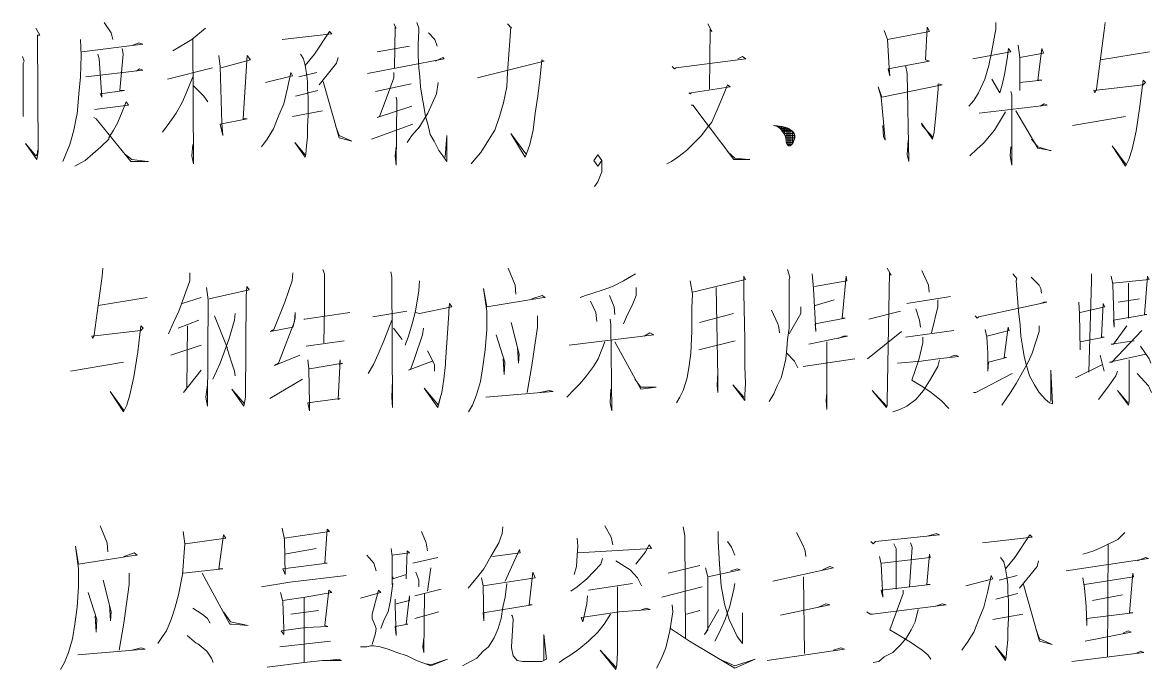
# Model space of a CAD drawing. Header units: millimetres. Extents: x 0 to 586, y 0 to 414.
# Drawn here: x 264.24 to 299.12, y 209.46 to 229.44 of the extents above; entities that cross this region are included whole.
import ezdxf

# ---------------------------------------------------------------- set-up
doc = ezdxf.new("R2010")
doc.units = ezdxf.units.MM

msp = doc.modelspace()

# ---------------------------------------------------------------- linework, layer by layer
at = {"color": 0, "lineweight": 0}
for points in [[(264.650361, 229.270278), (264.773833, 229.058611), (264.69975, 229.058611), (264.724444, 225.460278), (264.69975, 225.322694), (264.675056, 225.216861), (264.332861, 225.703694), (264.650361, 225.322694), (264.69975, 225.389722), (264.69975, 225.495556)], [(266.756444, 229.443139), (266.975167, 229.129167), (267.024556, 228.921028)], [(269.885583, 229.270278), (269.469306, 228.921028), (269.053028, 228.674083), (268.883694, 228.56825)], [(275.706417, 229.407861), (275.776972, 229.270278), (275.752278, 229.302028), (275.727583, 228.046139)], [(276.4155, 229.443139), (276.486056, 229.270278), (276.486056, 229.199722), (276.461361, 228.779917), (276.461361, 228.430667), (276.486056, 228.046139), (276.51075, 227.767444), (276.535444, 227.453472), (276.584833, 227.135972), (276.634222, 226.857278), (276.683611, 226.543306), (276.757694, 226.299889), (276.82825, 225.985917), (276.951722, 225.77425), (277.099889, 225.495556), (277.219833, 225.322694), (277.343306, 225.146306), (277.343306, 225.950639), (277.293917, 225.287417)], [(279.227139, 229.407861), (279.347083, 229.270278), (279.322389, 229.302028), (279.276528, 228.603528), (279.227139, 227.905028), (279.202444, 227.453472), (279.103667, 226.963111), (278.980194, 226.543306), (278.835556, 226.1235), (278.638, 225.809528), (278.394583, 225.425), (278.246417, 225.252139), (278.101778, 225.07575)], [(285.411333, 229.407861), (285.534806, 229.164444), (285.485417, 229.235), (285.460722, 227.382917)], [(290.865278, 229.199722), (290.964056, 228.921028), (291.013444, 228.046139), (291.038139, 227.802722), (290.98875, 228.010861), (292.25875, 228.254278), (292.138806, 228.289556), (292.188194, 229.302028), (292.25875, 229.164444), (290.964056, 228.921028)], [(294.315444, 229.443139), (294.315444, 229.235), (294.191972, 228.56825), (294.093194, 228.116694), (293.97325, 227.696889), (293.775694, 227.277083), (293.631056, 227.033667), (293.482889, 226.857278)], [(297.688, 229.443139), (297.663306, 229.199722), (297.419889, 227.382917), (297.3705, 227.277083), (297.345806, 227.347639), (298.86275, 227.5205), (298.936833, 227.591056), (298.86275, 227.661611), (298.763972, 226.857278), (298.644028, 226.088222), (298.520556, 225.530833), (298.421778, 225.216861), (298.323, 225.005194), (297.91025, 225.636667), (298.347694, 225.040472)], [(266.022667, 228.921028), (266.043833, 228.430667), (266.022667, 227.767444), (265.973278, 227.241806), (265.923889, 226.613861), (265.899194, 226.543306), (265.825111, 226.1235), (265.701639, 225.671944), (265.557, 225.322694), (265.482917, 225.146306)], [(269.494, 228.921028), (269.518694, 225.07575), (269.469306, 225.322694), (269.494, 225.671944)], [(272.25625, 228.921028), (273.797889, 229.093889), (273.723806, 229.164444), (273.258139, 228.465944), (272.965333, 228.116694)], [(276.782389, 229.129167), (276.976417, 228.921028), (277.0505, 228.709361)], [(266.068528, 228.5365), (267.952361, 228.779917), (267.832417, 228.815194), (267.659556, 228.744639)], [(266.558889, 228.465944), (266.608278, 228.324833), (266.682361, 227.135972), (266.632972, 227.241806), (267.391444, 227.347639), (267.243278, 227.347639), (267.342056, 228.465944), (267.317361, 228.638806)], [(275.191361, 228.5365), (276.19325, 228.709361)], [(293.606361, 228.324833), (294.777583, 228.5365), (294.707028, 228.638806), (294.657639, 228.324833), (294.583556, 227.838), (294.509472, 227.5205), (294.460083, 227.347639), (294.435389, 227.277083), (294.191972, 227.696889)], [(294.999833, 228.744639), (295.049222, 228.360111), (295.049222, 227.347639), (295.049222, 227.591056), (295.733611, 227.661611), (295.610139, 227.661611), (295.733611, 228.638806), (295.783, 228.501222), (295.049222, 228.360111)], [(299.056778, 228.5365), (297.543361, 228.289556)], [(264.237611, 228.395389), (264.283472, 228.254278), (264.258778, 228.18725), (264.258778, 226.543306), (264.258778, 226.684417), (264.258778, 227.104222)], [(270.301861, 228.430667), (270.347722, 228.081417), (270.397111, 226.335167), (270.421806, 225.950639), (270.347722, 226.299889), (271.180278, 226.47275), (271.056806, 226.47275), (271.180278, 228.430667), (271.279056, 228.289556), (270.372417, 228.046139)], [(272.820694, 228.465944), (272.915944, 228.324833), (272.965333, 228.116694), (273.014722, 227.86975), (273.039417, 227.626333), (273.039417, 227.382917), (273.064111, 227.135972), (273.064111, 227.104222), (273.064111, 226.892556), (273.064111, 226.578583), (273.039417, 226.229333), (273.039417, 225.915361), (273.014722, 225.636667), (272.990028, 225.389722), (272.965333, 225.287417), (272.647833, 225.738972), (272.965333, 225.354444)], [(273.991917, 228.360111), (273.942528, 228.18725), (273.406306, 227.5205)], [(274.898556, 227.86975), (277.269222, 228.324833), (277.219833, 228.360111), (277.001111, 228.254278)], [(278.295806, 227.732167), (280.3525, 228.254278), (280.278417, 228.289556), (280.229028, 227.767444), (280.154944, 227.17125), (280.080861, 226.649139), (280.010306, 226.1235), (279.911528, 225.671944), (279.81275, 225.389722), (279.763361, 225.287417), (279.322389, 226.021194), (279.788056, 225.389722)], [(284.314194, 228.081417), (284.38475, 228.010861), (284.434139, 228.046139), (286.586083, 228.324833), (286.487306, 228.395389), (286.342667, 228.324833)], [(266.192, 227.767444), (267.952361, 227.975583), (267.853583, 228.010861), (267.758333, 227.940306)], [(270.104306, 228.046139), (268.710833, 227.696889)], [(271.744722, 227.591056), (272.57375, 227.802722), (272.524361, 227.905028), (272.429111, 227.418194), (272.305639, 226.927833), (272.157472, 226.578583), (271.988139, 226.158778), (271.790583, 225.844806), (271.62125, 225.601389)], [(272.771306, 227.767444), (273.332222, 227.905028)], [(275.706417, 227.905028), (275.706417, 227.732167), (275.508861, 227.17125), (275.265444, 226.543306), (275.191361, 226.508028), (276.267333, 226.857278)], [(291.524972, 228.116694), (291.574361, 227.86975), (291.62375, 225.146306), (291.574361, 225.354444), (291.599056, 225.809528)], [(269.494, 227.767444), (269.345833, 227.382917), (269.1765, 226.998389), (268.978944, 226.649139), (268.784917, 226.370444), (268.562667, 226.056472)], [(269.518694, 227.48875), (269.836194, 227.17125), (269.959667, 226.998389)], [(273.529778, 227.626333), (274.016611, 225.880083), (274.408194, 225.77425), (274.016611, 225.950639), (273.921361, 226.229333)], [(276.242639, 227.555778), (275.141972, 227.312361)], [(277.075194, 227.591056), (277.025806, 227.241806), (276.757694, 226.649139), (276.486056, 226.194056), (276.51075, 226.229333), (276.267333, 225.950639), (276.119167, 225.738972)], [(284.825722, 227.277083), (284.875111, 227.241806), (284.899806, 227.277083), (286.09925, 227.453472), (286.025167, 227.5205), (285.901694, 227.206528), (285.732361, 226.822), (285.633583, 226.578583), (285.534806, 226.370444), (285.390167, 226.194056), (285.217306, 225.950639), (284.998583, 225.738972), (284.751639, 225.495556), (284.483528, 225.287417), (284.2895, 225.146306), (284.141333, 225.07575)], [(290.815889, 226.264611), (290.840583, 225.915361), (290.889972, 225.809528), (290.770028, 227.135972), (290.67125, 227.453472), (290.791194, 227.135972), (292.650333, 227.5205), (292.530389, 227.555778), (292.530389, 227.382917), (292.456306, 226.578583), (292.406917, 226.056472), (292.357528, 225.844806), (292.015333, 226.335167), (292.040028, 226.264611), (292.357528, 225.915361)], [(273.356917, 227.347639), (272.672528, 227.17125)], [(275.776972, 227.135972), (275.801667, 227.033667), (275.776972, 225.040472), (275.752278, 225.322694), (275.776972, 225.601389)], [(294.777583, 227.312361), (294.802278, 227.206528), (294.802278, 227.104222), (294.802278, 225.040472), (294.752889, 225.322694), (294.777583, 225.601389)], [(266.460111, 226.754972), (267.511389, 226.892556), (267.440833, 226.998389), (267.317361, 226.684417), (267.169194, 226.335167), (267.04925, 226.1235), (266.901083, 225.880083), (266.901083, 225.844806), (266.657667, 225.601389), (266.410722, 225.389722), (266.167306, 225.181583), (265.849806, 225.005194)], [(284.899806, 226.892556), (284.949194, 226.892556), (286.219194, 225.216861), (286.709556, 225.216861), (286.684861, 225.216861), (286.243889, 225.252139), (286.025167, 225.460278)], [(293.800389, 226.649139), (295.902944, 226.892556), (295.804167, 226.927833), (295.684222, 226.857278)], [(266.435417, 226.508028), (266.5095, 226.47275), (267.585472, 225.146306), (268.125222, 225.146306), (268.100528, 225.146306), (267.610167, 225.216861), (267.391444, 225.389722)], [(272.57375, 226.543306), (273.505083, 226.719694)], [(294.60825, 226.684417), (294.266056, 226.1235), (293.948556, 225.738972), (293.923861, 225.703694), (293.726306, 225.530833), (293.507583, 225.322694)], [(294.92575, 226.719694), (295.610139, 225.566111), (296.026417, 225.495556), (295.977028, 225.495556), (295.610139, 225.601389), (295.416111, 225.844806)], [(296.686111, 226.264611), (298.323, 226.543306)], [(275.0185, 225.844806), (276.292028, 226.299889)], [(287.468028, 226.264611), (287.711444, 226.229333), (287.859611, 226.194056), (287.930167, 226.158778), (287.979556, 226.1235), (288.028944, 226.088222), (288.078333, 226.021194), (288.103028, 225.950639), (288.103028, 225.880083), (288.053639, 225.738972), (288.00425, 225.671944), (287.954861, 225.636667), (287.905472, 225.636667), (287.859611, 225.671944), (287.834917, 225.738972), (287.834917, 225.809528), (287.810222, 225.915361), (287.760833, 226.021194), (287.662056, 226.158778), (287.563278, 226.229333), (287.443333, 226.264611)], [(287.563278, 226.229333), (287.68675, 226.229333)], [(287.637361, 226.194056), (287.637361, 226.229333)], [(287.834917, 226.194056), (287.637361, 226.194056)], [(287.662056, 226.158778), (287.930167, 226.158778)], [(287.68675, 226.229333), (287.68675, 226.1235)], [(287.979556, 226.1235), (287.68675, 226.1235)], [(287.736139, 226.056472), (287.736139, 226.194056)], [(287.736139, 226.088222), (288.00425, 226.088222)], [(287.785528, 226.194056), (287.785528, 225.985917)], [(287.834917, 225.738972), (287.834917, 226.194056)], [(287.884306, 226.158778), (287.884306, 225.671944)], [(287.930167, 225.636667), (287.930167, 226.158778)], [(287.979556, 226.1235), (287.979556, 225.671944)], [(288.028944, 225.703694), (288.028944, 226.088222)], [(288.078333, 226.021194), (287.760833, 226.021194)], [(287.810222, 225.950639), (288.103028, 225.950639)], [(288.103028, 225.880083), (287.834917, 225.880083)], [(287.834917, 225.809528), (288.078333, 225.809528)], [(288.053639, 225.738972), (287.834917, 225.738972)], [(288.078333, 226.021194), (288.078333, 225.809528)], [(281.915306, 224.37725), (282.014083, 224.518361), (282.137556, 224.832333), (282.137556, 225.181583), (282.014083, 225.354444), (281.890611, 225.181583), (282.014083, 225.005194), (282.137556, 225.181583)], [(287.859611, 225.671944), (288.00425, 225.671944)], [(266.721167, 221.851361), (266.696472, 221.607944), (266.453056, 219.791139), (266.403667, 219.685306), (266.378972, 219.755861), (267.895917, 219.928722), (267.966472, 219.999278), (267.895917, 220.069833), (267.797139, 219.2655), (267.673667, 218.496444), (267.553722, 217.939056), (267.454944, 217.625083), (267.356167, 217.416944), (266.939889, 218.044889), (267.380861, 217.448694)], [(269.409333, 221.713778), (269.409333, 221.466833), (269.067139, 220.524917), (268.897806, 220.175667), (268.749639, 219.826417)], [(272.587861, 221.713778), (272.566694, 221.466833), (272.344444, 220.803611), (272.00225, 219.964), (271.903472, 219.896972), (272.587861, 220.034556), (272.661944, 220.31325), (272.661944, 220.489639), (272.63725, 220.210944), (272.199806, 219.057361), (272.150417, 218.91625), (272.026944, 218.849222), (272.810111, 219.163194)], [(273.519194, 221.816083), (273.568583, 221.6785), (273.568583, 220.63075), (273.543889, 219.547722)], [(275.62175, 221.745528), (275.646444, 221.572667), (275.671139, 217.554528), (275.646444, 217.8685), (275.671139, 218.394139)], [(279.24125, 221.851361), (279.459972, 221.32925), (279.484667, 221.047028)], [(283.17825, 221.6785), (282.811361, 221.466833), (282.469167, 221.293972), (282.176361, 221.188139), (281.858861, 221.082306), (281.636611, 221.01175), (281.467278, 220.944722)], [(284.938611, 221.117583), (286.5755, 221.502111), (286.529639, 221.607944), (286.529639, 221.082306), (286.554333, 219.650028), (286.554333, 218.91625), (286.554333, 218.813944), (286.5755, 218.288306), (286.554333, 217.939056), (286.554333, 217.766194), (286.187444, 218.253028), (286.529639, 217.8685)], [(287.873722, 221.816083), (287.947806, 221.572667), (287.923111, 221.502111), (287.923111, 220.489639), (287.923111, 219.999278), (287.873722, 219.650028), (287.849028, 219.371333), (287.824333, 219.057361), (287.75025, 218.743389), (287.676167, 218.464694), (287.556222, 218.21775), (287.457444, 217.974333), (287.309278, 217.730917)], [(288.632194, 221.6785), (288.681583, 221.223417), (288.752139, 219.896972), (288.727444, 220.140389), (289.658778, 220.31325), (289.56, 220.31325), (289.683472, 221.607944), (289.708167, 221.466833), (288.706278, 221.293972)], [(290.953472, 221.851361), (291.076944, 221.643222), (291.027556, 221.713778), (290.978167, 218.880972), (290.953472, 217.730917), (290.953472, 217.625083), (290.928778, 217.554528), (290.491333, 218.080167), (290.928778, 217.589806)], [(292.029444, 221.780806), (292.227, 221.32925), (292.251694, 221.117583)], [(294.841083, 221.6785), (294.964556, 221.537389), (294.939861, 221.466833), (295.013944, 220.524917), (295.063333, 220.105111), (295.088028, 219.755861), (295.137417, 219.441889), (295.183278, 219.127917), (295.257361, 218.849222), (295.356139, 218.531722), (295.504306, 218.253028), (295.648944, 218.009611), (295.8465, 217.797944), (295.966444, 217.695639), (296.065222, 217.660361), (296.015833, 218.708111), (296.015833, 217.730917)], [(295.405528, 221.572667), (295.648944, 221.32925), (295.698333, 221.223417), (295.723028, 221.082306)], [(297.264667, 221.6785), (297.264667, 221.466833), (297.190583, 218.637556)], [(297.874972, 221.607944), (297.924361, 221.361), (297.97375, 220.034556), (297.949056, 220.246222), (298.975639, 220.419083), (298.901556, 220.419083), (299.000333, 221.607944), (299.049722, 221.502111), (297.924361, 221.396278)], [(269.924389, 221.258694), (269.973778, 220.874167), (269.949083, 217.589806), (269.899694, 217.8685), (269.949083, 218.253028)], [(269.998472, 220.909444), (271.243778, 221.188139), (271.169694, 221.293972), (271.148528, 220.98), (271.123833, 217.8685), (271.099139, 217.695639), (271.074444, 217.589806), (270.707556, 218.115444), (271.099139, 217.660361)], [(276.503694, 221.466833), (276.479, 221.152861), (276.380222, 220.524917), (276.281444, 220.140389), (276.1615, 219.755861), (276.062722, 219.477167)], [(279.975028, 220.909444), (280.292528, 221.01175), (280.391306, 220.944722), (280.341917, 220.944722), (278.581556, 220.6625), (278.482778, 221.223417), (278.581556, 220.524917), (278.581556, 219.964), (278.532167, 219.336056), (278.458083, 218.813944), (278.384, 218.358861), (278.264056, 217.939056), (278.140583, 217.625083), (278.017111, 217.416944)], [(283.202944, 221.258694), (283.202944, 221.01175), (283.079472, 220.697778), (282.934833, 220.419083), (282.811361, 220.140389)], [(284.864528, 221.466833), (284.938611, 221.047028), (284.913917, 220.63075), (284.913917, 219.896972), (284.889222, 219.230222), (284.839833, 218.849222), (284.769278, 218.464694), (284.645806, 218.080167), (284.547028, 217.8685), (284.44825, 217.695639)], [(285.672389, 221.258694), (285.721778, 218.496444), (285.721778, 218.009611), (285.697083, 218.21775), (285.721778, 218.637556)], [(298.411194, 221.396278), (298.411194, 220.31325)], [(268.089944, 220.944722), (266.573, 220.697778)], [(269.165917, 220.768333), (269.751528, 220.944722)], [(281.784778, 220.838889), (281.954111, 220.489639), (281.978806, 220.210944)], [(282.370389, 221.01175), (282.518556, 220.6625), (282.54325, 220.419083)], [(288.727444, 220.697778), (289.316583, 220.874167)], [(291.567306, 220.768333), (292.911389, 220.98)], [(292.519806, 220.874167), (292.519806, 220.6625), (292.32225, 219.861694)], [(298.093694, 220.803611), (298.753389, 220.909444)], [(272.933583, 220.2815), (272.95475, 220.2815), (274.35175, 220.489639)], [(275.060833, 220.348528), (276.112111, 220.524917)], [(276.380222, 220.489639), (276.503694, 220.454361), (277.505583, 220.6625), (277.4315, 220.768333), (277.406806, 220.524917), (277.406806, 220.454361), (277.308028, 218.951528), (277.308028, 218.880972), (277.258639, 218.429417), (277.188083, 218.009611), (277.114, 217.730917), (277.064611, 217.554528), (276.648333, 218.147194), (277.089306, 217.625083), (277.138694, 217.833222)], [(287.383361, 220.560194), (287.580917, 220.140389), (287.605611, 220.034556), (287.630306, 219.861694)], [(288.29, 220.6625), (288.29, 220.454361), (287.923111, 219.826417)], [(290.392556, 220.2815), (291.36975, 220.524917)], [(291.835417, 220.595472), (291.955361, 220.246222), (291.980056, 220.034556)], [(293.669861, 220.383806), (293.740417, 220.31325), (293.789806, 220.348528), (295.892361, 220.803611), (295.797111, 220.803611), (295.698333, 220.768333)], [(296.873083, 220.803611), (296.897778, 220.454361), (296.922472, 219.336056), (296.922472, 219.579472), (297.65625, 219.720583), (297.582167, 219.720583), (297.631556, 220.768333), (297.677417, 220.6625), (296.922472, 220.489639)], [(269.680972, 220.246222), (269.042444, 219.999278)], [(270.802806, 220.454361), (270.781639, 220.246222), (270.608778, 219.650028), (270.340667, 218.91625), (270.118417, 218.429417)], [(270.167806, 220.383806), (270.559389, 219.406611), (270.559389, 219.371333), (270.707556, 218.91625), (270.781639, 218.672833), (270.802806, 218.531722)], [(275.646444, 220.246222), (275.403028, 219.61475), (275.230167, 219.198472), (275.085528, 218.880972), (274.912667, 218.602278)], [(279.340028, 220.175667), (279.583444, 219.198472), (279.55875, 218.91625), (279.534056, 219.406611)], [(280.144361, 220.383806), (280.144361, 220.034556), (279.975028, 218.849222), (279.826861, 218.009611)], [(282.395083, 220.2815), (282.419778, 220.105111), (282.444472, 217.448694), (282.395083, 217.695639), (282.419778, 218.115444)], [(286.208611, 220.454361), (285.157333, 220.175667)], [(269.338778, 220.069833), (269.314083, 218.147194), (269.215306, 218.009611), (269.751528, 218.708111)], [(275.695833, 219.999278), (275.963944, 219.650028)], [(276.623639, 219.999278), (276.598944, 219.791139), (276.355528, 219.092639), (276.232056, 218.743389), (276.1615, 218.708111), (276.89175, 218.986806)], [(278.874361, 219.791139), (279.142472, 218.951528), (279.117778, 218.567), (279.093083, 219.057361)], [(281.125083, 219.477167), (283.739167, 219.791139), (283.619222, 219.861694), (283.446361, 219.755861)], [(290.343167, 219.057361), (291.394444, 219.896972)], [(291.517917, 219.720583), (293.010167, 219.928722)], [(293.987361, 219.964), (294.03675, 219.720583), (294.061444, 219.230222), (294.061444, 218.672833), (294.086139, 218.951528), (294.647056, 219.092639), (294.572972, 219.092639), (294.696444, 220.034556), (294.721139, 219.928722), (294.03675, 219.755861)], [(295.648944, 220.069833), (295.648944, 219.896972), (295.550167, 219.579472), (295.430222, 219.230222), (295.30675, 218.951528), (295.137417, 218.637556), (294.939861, 218.288306), (294.770528, 218.009611), (294.498889, 217.625083)], [(298.827472, 219.928722), (297.899667, 218.951528), (297.825583, 218.951528), (298.950944, 219.198472)], [(298.365333, 220.069833), (297.949056, 219.512444), (297.874972, 219.512444), (298.584056, 219.61475)], [(269.751528, 219.477167), (268.823722, 219.163194)], [(273.004139, 219.441889), (274.178889, 219.61475)], [(282.22575, 219.579472), (282.028194, 219.057361), (281.883556, 218.813944), (281.661306, 218.531722), (281.467278, 218.288306), (281.294417, 218.115444), (281.051, 217.8685)], [(282.54325, 219.579472), (283.347583, 218.115444), (283.81325, 218.182472), (283.347583, 218.182472), (283.153556, 218.429417)], [(285.132639, 219.336056), (286.258, 219.61475)], [(288.533417, 219.512444), (289.732861, 219.755861), (289.609389, 219.755861), (289.436528, 219.685306)], [(289.094333, 219.579472), (289.094333, 217.483972), (289.073167, 217.766194), (289.094333, 218.009611)], [(292.054139, 219.720583), (292.054139, 219.547722), (291.934194, 219.022083), (291.711944, 218.394139), (292.00475, 218.21775), (292.276389, 218.044889), (292.618583, 217.766194), (292.862, 217.51925)], [(298.778083, 219.441889), (299.049722, 219.057361), (299.099111, 218.91625)], [(276.747111, 219.300778), (276.965833, 218.880972), (276.965833, 218.672833)], [(287.849028, 219.230222), (288.092444, 218.986806), (288.191222, 218.778667)], [(291.270972, 218.91625), (292.00475, 218.986806), (292.519806, 219.057361), (293.154806, 219.127917), (293.080722, 219.163194), (292.911389, 219.127917)], [(297.532778, 219.163194), (297.65625, 218.672833)], [(265.719278, 218.672833), (267.356167, 218.951528)], [(273.053528, 219.022083), (273.078222, 218.743389), (273.102917, 217.660361), (273.102917, 217.448694), (273.053528, 217.695639), (274.055417, 217.833222), (273.984861, 217.797944), (274.055417, 219.022083), (274.030722, 218.880972), (274.1295, 218.91625), (273.102917, 218.743389)], [(288.360556, 218.813944), (289.951583, 219.057361)], [(292.569194, 219.022083), (292.519806, 218.813944), (292.297556, 218.429417), (292.078833, 218.080167), (291.835417, 217.797944), (291.567306, 217.589806), (291.345056, 217.483972), (291.126333, 217.416944)], [(296.774306, 218.464694), (297.606861, 218.880972)], [(298.435889, 219.022083), (298.435889, 218.182472), (298.435889, 217.974333), (298.435889, 217.766194), (298.411194, 217.625083), (298.069, 218.080167), (298.390028, 217.695639)], [(271.878778, 217.833222), (272.884194, 218.429417)], [(293.620472, 218.009611), (293.694556, 218.009611), (294.816389, 218.602278)], [(298.069, 218.672833), (298.023139, 218.531722), (297.800889, 218.21775), (297.483389, 217.797944)], [(298.682833, 218.602278), (299.025028, 218.21775), (299.120278, 218.009611)], [(278.556861, 217.8685), (280.634722, 218.044889), (280.51125, 218.080167), (280.218444, 218.009611)], [(266.632972, 213.896222), (266.851694, 213.370583), (266.876389, 213.091889)], [(279.078972, 213.860944), (279.054278, 213.652806), (278.9555, 213.370583), (278.712083, 212.950778), (278.493361, 212.569778), (278.295806, 212.322833), (278.101778, 212.079417), (278.003, 211.973583)], [(282.232806, 213.896222), (282.430361, 213.546972), (282.476222, 213.303556)], [(284.652861, 213.860944), (284.70225, 213.58225), (284.726944, 210.439)], [(269.197667, 213.719833), (269.247056, 213.335306), (269.1765, 212.393389), (269.053028, 211.765444), (268.95425, 211.380917), (268.830778, 210.996389), (268.686139, 210.647139), (268.562667, 210.47075), (268.418028, 210.262611)], [(269.27175, 213.335306), (270.520583, 213.511694), (270.4465, 213.617528), (270.298333, 212.569778), (270.421806, 212.569778), (269.197667, 212.428667)], [(272.25625, 213.825667), (272.330333, 213.476417), (272.355028, 212.393389), (272.280944, 212.569778), (273.649722, 212.742639), (273.575639, 212.742639), (273.649722, 213.790389), (273.723806, 213.719833), (272.330333, 213.511694)], [(276.560139, 213.719833), (276.708306, 213.370583), (276.754167, 213.127167)], [(281.375556, 213.511694), (281.40025, 213.268278), (281.375556, 212.986056), (281.354389, 212.636806), (281.280306, 212.393389)], [(286.487306, 211.204528), (286.487306, 210.262611), (286.317972, 210.47075), (286.071028, 210.996389), (285.926389, 211.48675), (285.827611, 212.044139), (285.778222, 212.707361), (285.728833, 213.405861), (285.728833, 213.719833)], [(288.152417, 213.684556), (288.346444, 213.303556), (288.420528, 213.127167), (288.445222, 212.950778)], [(290.449, 213.405861), (290.523083, 213.335306), (290.597167, 213.405861), (292.57625, 213.617528), (292.481, 213.652806), (292.234056, 213.58225)], [(293.899167, 213.370583), (295.437278, 213.546972), (295.363194, 213.617528), (294.901056, 212.919028), (294.60825, 212.569778)], [(298.298306, 213.684556), (298.079583, 213.476417), (297.663306, 213.268278), (297.345806, 213.127167), (297.14825, 213.056611), (297.003611, 213.021333)], [(267.36675, 212.950778), (267.68425, 213.056611), (267.7795, 212.986056), (267.733639, 212.986056), (265.96975, 212.707361), (265.8745, 213.268278), (265.96975, 212.569778), (265.96975, 212.008861), (265.923889, 211.380917), (265.849806, 210.855278), (265.775722, 210.403722), (265.65225, 209.983917), (265.532306, 209.669944), (265.408833, 209.458278)], [(272.330333, 213.021333), (273.307528, 213.197722)], [(275.632333, 213.197722), (275.6535, 212.950778), (275.6535, 212.079417), (275.678194, 212.114694), (275.607639, 211.589056), (275.533556, 211.239806), (275.410083, 210.996389), (275.311306, 210.717694)], [(278.761472, 212.950778), (279.615194, 213.056611), (279.5905, 213.162444), (279.153056, 212.18525)], [(281.40025, 213.056611), (283.675667, 213.197722), (283.601583, 213.303556), (283.481639, 213.091889), (283.185306, 212.707361)], [(286.025167, 213.405861), (286.145111, 213.233), (286.243889, 212.986056)], [(291.158083, 213.335306), (291.232167, 213.197722), (291.232167, 211.938306)], [(291.673139, 213.370583), (291.722528, 213.233), (291.648444, 212.008861)], [(297.786778, 213.303556), (297.762083, 209.842806)], [(274.873861, 212.986056), (275.092583, 212.742639), (275.166667, 212.499222)], [(275.6535, 212.986056), (276.19325, 213.056611), (276.119167, 213.127167), (276.094472, 212.252278), (276.094472, 212.393389), (275.678194, 212.252278), (275.678194, 212.322833)], [(276.292028, 212.742639), (277.071667, 212.919028)], [(282.158722, 212.88375), (282.109333, 212.707361), (281.671889, 212.252278), (281.375556, 212.008861), (281.181528, 211.871278)], [(282.575, 212.813194), (283.015972, 212.5345), (283.234694, 212.287556), (283.358167, 212.044139)], [(290.717111, 212.950778), (290.7665, 212.707361), (290.815889, 211.694889), (290.7665, 211.903028), (292.283444, 212.079417), (292.184667, 212.079417), (292.25875, 213.021333), (292.283444, 212.919028), (290.791194, 212.742639)], [(294.460083, 212.919028), (294.558861, 212.777917), (294.60825, 212.569778), (294.654111, 212.322833), (294.678806, 212.079417), (294.678806, 211.836), (294.7035, 211.589056), (294.7035, 211.553778), (294.7035, 211.345639), (294.7035, 211.031667), (294.678806, 210.682417), (294.678806, 210.368444), (294.654111, 210.086222), (294.632944, 209.842806), (294.60825, 209.736972), (294.287222, 210.192056), (294.60825, 209.807528)], [(295.634833, 212.813194), (295.585444, 212.636806), (295.045694, 211.973583)], [(296.488556, 212.499222), (299.032083, 212.88375), (298.933306, 212.919028), (298.689889, 212.813194)], [(276.387278, 212.463944), (276.486056, 212.220528), (276.486056, 212.008861)], [(276.852944, 212.601528), (276.754167, 211.871278)], [(278.419278, 212.287556), (278.468667, 212.044139), (278.493361, 210.961111), (278.468667, 211.204528), (279.982083, 211.451472), (279.886833, 211.451472), (280.006778, 212.463944), (280.080861, 212.287556), (278.468667, 212.044139)], [(284.190722, 212.428667), (285.167917, 212.672083)], [(285.753528, 211.310361), (285.312556, 210.541306), (285.411333, 210.682417), (285.411333, 211.836), (285.411333, 212.322833), (285.33725, 212.601528), (285.411333, 212.322833), (286.413222, 212.5345), (286.317972, 212.569778), (286.120417, 212.499222)], [(287.418639, 212.18525), (289.298944, 212.601528), (289.179, 212.636806), (288.95675, 212.5345)], [(266.728222, 212.220528), (266.975167, 211.239806), (266.950472, 210.961111), (266.925778, 211.451472)], [(267.536083, 212.428667), (267.536083, 212.079417), (267.36675, 210.890556), (267.218583, 210.054472)], [(269.786806, 212.428667), (270.640528, 210.855278), (270.689917, 210.855278), (271.204972, 210.82), (270.665222, 210.925833), (270.4465, 211.239806)], [(271.62125, 212.008861), (272.499667, 212.149972), (274.235333, 212.358111)], [(279.202444, 212.114694), (279.153056, 211.694889), (279.078972, 211.380917), (279.029583, 211.031667), (278.930806, 210.717694), (278.810861, 210.439), (278.638, 210.156778), (278.468667, 210.019194), (278.271111, 209.807528), (278.077083, 209.705222), (277.830139, 209.564111)], [(281.721278, 211.903028), (283.090056, 212.114694)], [(286.243889, 212.114694), (286.219194, 211.938306), (286.095722, 211.416194), (285.951083, 210.996389), (285.778222, 210.611861), (285.633583, 210.333167)], [(288.371139, 212.322833), (288.395833, 209.948639)], [(293.384111, 212.044139), (294.216667, 212.252278), (294.167278, 212.358111), (294.0685, 211.871278), (293.945028, 211.380917), (293.800389, 211.031667), (293.627528, 210.611861), (293.4335, 210.297889), (293.260639, 210.054472)], [(294.410694, 212.220528), (294.975139, 212.358111)], [(297.003611, 212.287556), (297.053, 211.973583), (297.102389, 211.416194), (297.127083, 210.82), (297.127083, 211.031667), (298.54525, 211.204528), (298.446472, 211.204528), (298.54525, 212.428667), (298.569944, 212.322833), (297.053, 212.079417)], [(266.266083, 211.836), (266.534194, 210.996389), (266.5095, 210.611861), (266.484806, 211.102222)], [(272.206861, 211.836), (272.280944, 211.553778), (272.305639, 210.717694), (272.305639, 210.541306), (272.231556, 210.647139), (272.990028, 210.752972), (273.674417, 210.78825), (273.575639, 210.82), (273.699111, 211.903028), (273.797889, 211.836), (272.965333, 211.694889), (272.280944, 211.589056)], [(274.676306, 211.659611), (275.311306, 211.836), (275.24075, 211.903028), (275.043194, 211.16925), (275.043194, 211.031667), (275.117278, 210.855278), (275.166667, 210.717694), (275.141972, 210.576583), (275.043194, 210.227333)], [(276.362583, 211.730167), (277.170444, 211.938306)], [(276.658917, 211.800722), (276.634222, 209.983917), (276.609528, 210.156778), (276.634222, 210.439)], [(282.624389, 212.008861), (282.624389, 209.983917), (282.599694, 209.599389), (282.575, 209.458278), (282.088167, 210.054472), (282.575, 209.528833)], [(283.993167, 211.694889), (285.242, 212.008861)], [(291.450889, 211.903028), (291.450889, 211.800722), (291.038139, 210.682417), (291.207472, 210.576583), (291.673139, 210.297889), (292.040028, 210.054472), (292.209361, 209.913361), (292.308139, 209.77225)], [(294.996306, 211.800722), (294.311917, 211.624333)], [(295.169167, 212.079417), (295.659528, 210.333167), (296.051111, 210.227333), (295.659528, 210.403722), (295.56075, 210.682417)], [(297.296417, 211.589056), (298.224222, 211.765444)], [(272.940639, 211.694889), (272.940639, 209.669944)], [(275.752278, 211.624333), (275.752278, 211.416194), (275.776972, 210.506028), (275.752278, 210.78825), (276.143861, 210.855278), (276.094472, 210.855278), (276.19325, 211.730167), (276.19325, 211.589056), (275.776972, 211.48675)], [(281.696583, 211.730167), (281.671889, 211.48675), (281.548417, 210.925833), (281.499028, 211.066944), (282.673778, 211.239806), (283.626278, 211.310361), (283.506333, 211.345639), (283.308778, 211.275083)], [(284.310667, 211.451472), (284.335361, 211.239806), (284.240111, 210.647139), (284.116639, 210.1215), (283.968472, 209.77225), (283.823833, 209.493556)], [(287.662056, 211.1375), (289.179, 211.451472), (289.055528, 211.48675), (288.836806, 211.380917)], [(290.329056, 211.239806), (290.424306, 211.16925), (290.498389, 211.16925), (292.773806, 211.451472), (292.650333, 211.48675), (292.456306, 211.416194)], [(269.494, 211.345639), (269.786806, 211.16925), (269.956139, 211.031667), (270.030222, 210.890556)], [(272.524361, 211.16925), (273.381611, 211.275083)], [(276.362583, 211.031667), (277.096361, 211.239806)], [(279.347083, 211.1375), (279.371778, 211.102222), (279.396472, 210.996389), (279.347083, 210.156778), (279.347083, 210.1215), (279.396472, 209.878083), (279.519944, 209.736972), (279.689278, 209.705222), (280.278417, 209.705222), (280.423056, 209.77225), (280.348972, 210.541306), (280.348972, 209.736972)], [(282.405667, 211.16925), (282.208111, 210.855278), (282.014083, 210.611861), (281.721278, 210.333167), (281.424944, 210.086222), (281.181528, 209.913361), (280.962806, 209.77225), (280.814639, 209.669944)], [(284.751639, 211.16925), (285.167917, 211.275083)], [(291.916556, 211.310361), (291.817778, 210.925833), (291.697833, 210.682417), (291.549667, 210.439), (291.380333, 210.227333), (291.133389, 209.983917), (290.865278, 209.842806), (290.692417, 209.705222), (290.523083, 209.669944)], [(294.216667, 210.996389), (295.144472, 211.16925)], [(284.261278, 210.717694), (284.850417, 210.333167), (285.485417, 209.948639), (286.120417, 209.564111), (286.243889, 209.493556), (286.878889, 209.77225), (286.243889, 209.564111), (285.778222, 209.77225)], [(269.321139, 210.506028), (269.613944, 210.262611)], [(297.077694, 210.333167), (298.495861, 210.611861), (298.397083, 210.647139), (298.248917, 210.576583)], [(265.948583, 209.913361), (268.026444, 210.086222), (267.902972, 210.1215), (267.610167, 210.054472)], [(269.638639, 210.262611), (269.931444, 210.019194), (270.079611, 209.807528), (270.129, 209.669944)], [(272.182167, 210.156778), (273.7485, 210.333167)], [(274.676306, 210.156778), (274.873861, 210.156778), (274.993806, 210.192056), (275.092583, 210.192056), (275.286611, 210.156778), (275.533556, 210.086222), (275.801667, 209.983917), (276.119167, 209.878083), (276.411972, 209.736972), (276.683611, 209.634667), (276.852944, 209.564111), (277.368, 209.77225), (276.852944, 209.599389), (276.729472, 209.634667)], [(287.245778, 209.736972), (289.641139, 210.086222), (289.521194, 210.1215), (289.298944, 210.054472)], [(296.661417, 209.705222), (298.887444, 209.983917), (298.788667, 210.019194), (298.6405, 209.948639)], [(271.790583, 209.528833), (272.940639, 209.669944), (273.501556, 209.736972), (274.090694, 209.736972), (274.016611, 209.77225), (273.649722, 209.736972)]]:
    msp.add_lwpolyline(points, dxfattribs=at)

doc.saveas('drawing.dxf')
